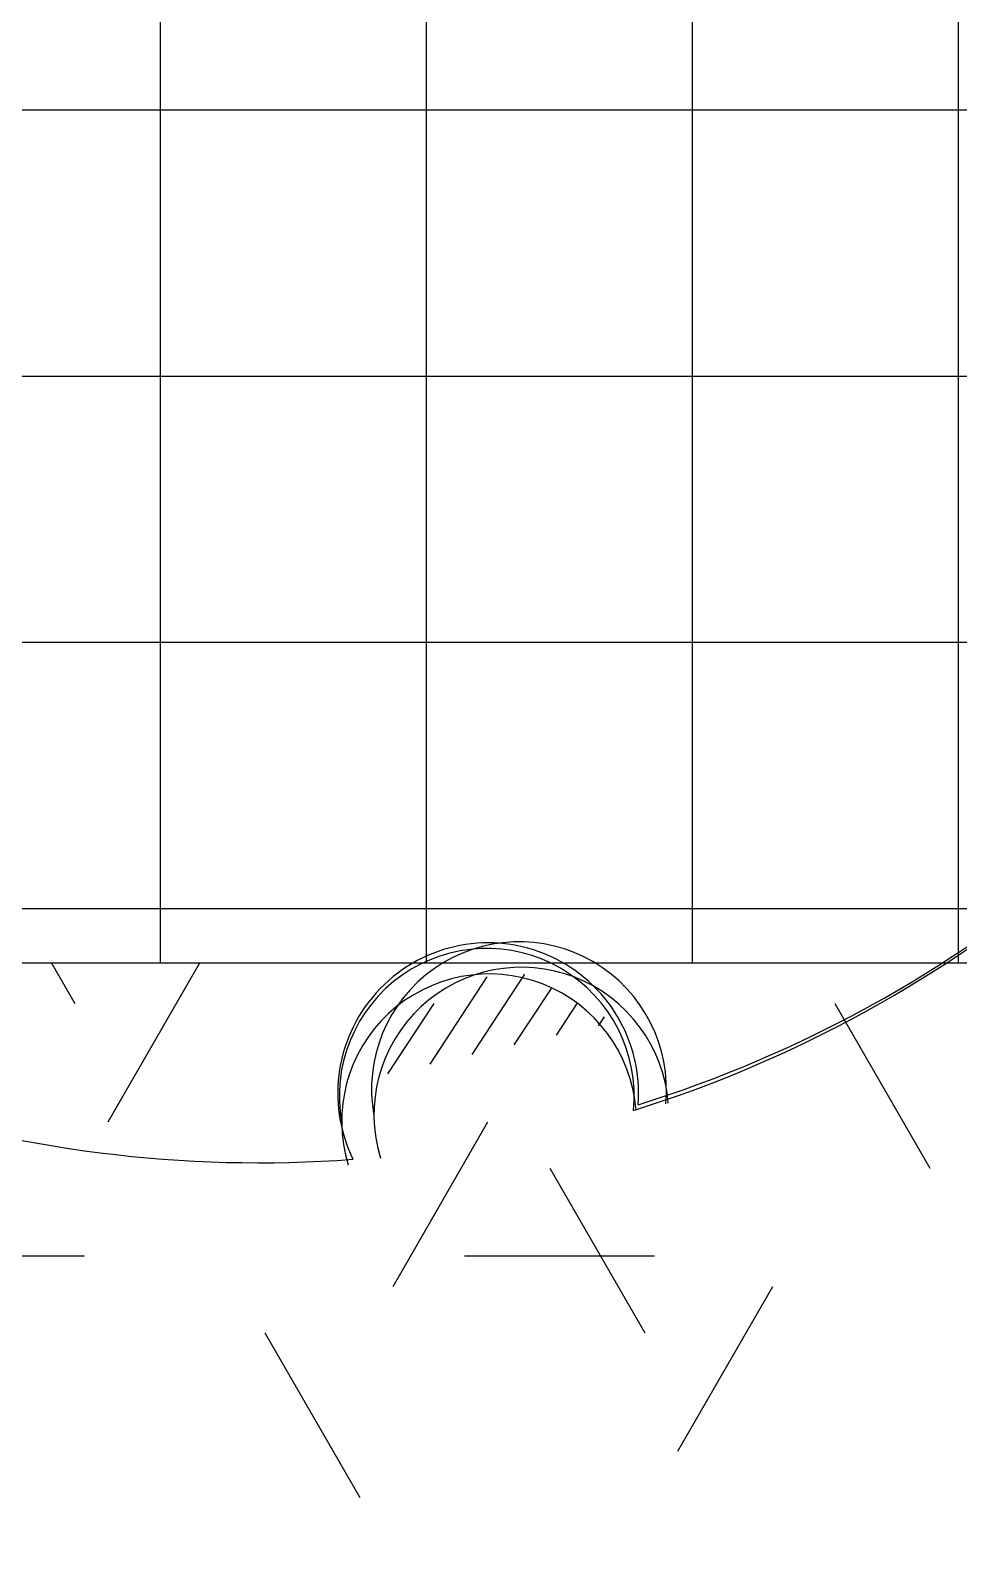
# Model space of a CAD drawing. Extents: x 941299 to 942979, y 2579300 to 2579597.
# Drawn here: x 941976.62 to 941980.5, y 2579401.89 to 2579408.27 of the extents above; entities that cross this region are included whole.
import ezdxf

# ---------------------------------------------------------------- set-up
doc = ezdxf.new("R2010")
doc.units = 0
doc.layers.get('0').update_dxf_attribs({"linetype": 'CONTINUOUS'})
doc.layers.add('fz', color=7, linetype='CONTINUOUS')
doc.layers.add('绿化工程', color=3, linetype='CONTINUOUS')

# ---------------------------------------------------------------- blocks, each defined once
blk = doc.blocks.new('*X93')
at = {"color": 0}
for p, q in [((122539.7459, 22768.1811), (122539.8075, 22768.2427)), ((122539.782, 22768.1819), (122539.8387, 22768.2386)), ((122539.7098, 22768.1804), (122539.7595, 22768.2301)), ((122539.8181, 22768.1826), (122539.858, 22768.2225)), ((122539.8542, 22768.1834), (122539.8773, 22768.2065)), ((122539.8903, 22768.1841), (122539.8966, 22768.1904))]:
    blk.add_line(p, q, dxfattribs=at)
blk = doc.blocks.new('dys')
at = {"layer": '绿化工程'}
for centre, radius, start, end in [((-0.0196, -0.0238), 5.3048, 287.37363, 310.24382), ((0, 0), 5.3048, 287.37363, 310.24382), ((0.9575, -5.0151), 0.6284, 355.64494, 205.97307), ((1.0862, -4.9981), 0.6159, 354.35317, 190.29375), ((0.9515, -5.026), 0.6159, 354.35317, 190.29375), ((0.9614, -5.1324), 0.6159, 4.58666, 197.1544), ((1.0961, -5.1046), 0.6159, 4.58666, 197.1544), ((0, 0), 5.3048, 251.37363, 274.24382)]:
    blk.add_arc(centre, radius, start, end, dxfattribs=at)
at = {"layer": '绿化工程', "xscale": 4.999999999939511, "yscale": 5, "zscale": 5, "rotation": 11.67087918926173}
blk.add_blockref('*X93', (-577002.1007, -235434.7893), dxfattribs=at)

msp = doc.modelspace()

# ---------------------------------------------------------------- hatches: boundary and pattern name
at = {"layer": '绿化工程'}
h = msp.add_hatch(dxfattribs=at)
h.set_pattern_fill('ANSI37', color=9, scale=0.35, angle=45, style=0)
h.set_pattern_definition([(90, (125, 0), (-1.11125, 1e-16), []), (180, (125, 0), (-1e-16, -1.11125), [])])
h.paths.add_polyline_path([(941971.7134, 2579409.38137), (941971.7134, 2579404.38137), (942034.2134, 2579404.38137), (942034.2134, 2579409.38137)])
h = msp.add_hatch(dxfattribs=at)
h.set_pattern_fill('HEX', color=9, scale=0.25, style=0)
h.set_pattern_definition([(0, (125, 0), (0, 1.374815), [0.79375, -1.5875]), (120, (125, 0), (-1.1906247155, -0.6874075), [0.79375, -1.5875]), (60, (125.7938, 0), (-1.1906247155, 0.6874075), [0.79375, -1.5875])])
h.paths.add_polyline_path([(941971.7134, 2579401.88137), (941971.7134, 2579404.38137), (942034.2134, 2579404.38137), (942034.2134, 2579401.88137)])

# ---------------------------------------------------------------- linework, layer by layer
at = {"layer": 'fz', "color": 8}
msp.add_line((941784.2134, 2579404.38137), (942084.2134, 2579404.38137), dxfattribs=at)

# ---------------------------------------------------------------- block references
at = {"layer": 'fz'}
msp.add_blockref('dys', (941977.57349, 2579408.85111), dxfattribs=at)

doc.saveas('drawing.dxf')
